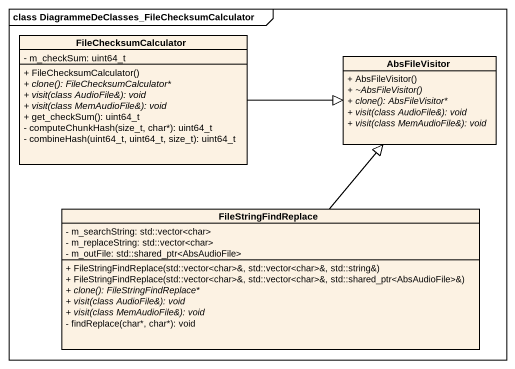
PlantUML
@startuml
mainframe class DiagrammeDeClasses_FileChecksumCalculator
hide circle
hide empty members
skinparam classAttributeIconSize 0
class FileChecksumCalculator {
  - m_checkSum: uint64_t
  + FileChecksumCalculator()
  {abstract} + clone(): FileChecksumCalculator*
  {abstract} + visit(class AudioFile&): void
  {abstract} + visit(class MemAudioFile&): void
  + get_checkSum(): uint64_t
  - computeChunkHash(size_t, char*): uint64_t
  - combineHash(uint64_t, uint64_t, size_t): uint64_t
}
class AbsFileVisitor {
  + AbsFileVisitor()
  {abstract} + ~AbsFileVisitor()
  {abstract} + clone(): AbsFileVisitor*
  {abstract} + visit(class AudioFile&): void
  {abstract} + visit(class MemAudioFile&): void
}
class FileStringFindReplace {
  - m_searchString: std::vector<char>
  - m_replaceString: std::vector<char>
  - m_outFile: std::shared_ptr<AbsAudioFile>
  + FileStringFindReplace(std::vector<char>&, std::vector<char>&, std::string&)
  + FileStringFindReplace(std::vector<char>&, std::vector<char>&, std::shared_ptr<AbsAudioFile>&)
  {abstract} + clone(): FileStringFindReplace*
  {abstract} + visit(class AudioFile&): void
  {abstract} + visit(class MemAudioFile&): void
  - findReplace(char*, char*): void
}
FileChecksumCalculator -right-|> AbsFileVisitor
FileStringFindReplace -up-|> AbsFileVisitor
@enduml
